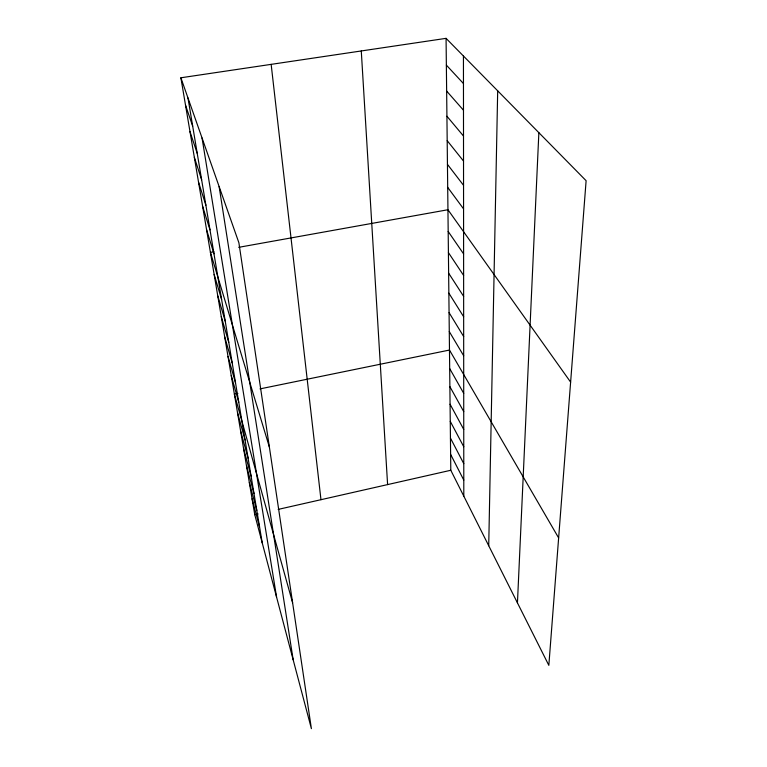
<?xml version="1.0" encoding="UTF-8"?>
<svg xmlns="http://www.w3.org/2000/svg" width="767" height="767" viewBox="0 0 767 767"><rect width="100%" height="100%" fill="white"/><g stroke="black" fill="none" stroke-linecap="round" stroke-linejoin="round"><path stroke-width="1.15" d="M488.723 545.74L497.687 90.822M517.447 602.891L538.865 132.681M446.068 38.35L450.795 470.267L548.836 665.344L586.113 180.705L446.068 38.35L180.887 77.783L238.901 242.813L311.392 728.65L254.769 514.715L258.105 513.957M278.162 509.403L450.795 470.267M237.875 393.423L234.376 394.142L292.601 602.728M260.013 388.888L449.481 350.049L558.635 537.907M213.955 251.777L210.417 252.41L269.37 447.036M238.7 247.329L447.947 209.736L570.619 382.119M446.365 65.118L463.46 83.545M446.643 91.072L463.479 110.208M446.921 116.239L463.508 136.037M447.19 140.658L463.527 161.06M447.449 164.359L463.546 185.326M447.698 187.378L463.565 208.873M448.177 231.471L463.604 253.896M448.417 252.602L463.623 275.449M448.637 273.157L463.642 296.378M448.858 293.157L463.651 316.733M449.069 312.629L463.671 336.531M449.28 331.584L463.69 355.783M449.683 368.582L463.719 393.327M449.874 386.626L463.738 411.611M450.066 404.219L463.747 429.415M450.258 421.361L463.767 446.758M450.44 438.072L463.776 463.651M450.613 454.371L463.795 480.113M185.518 105.175L192.68 126.152M189.995 131.684L197.224 153.381M194.339 157.35L201.625 179.727M198.548 182.23L205.882 205.211M202.622 206.342L209.995 229.889M206.572 229.726L213.983 253.8M214.137 274.433L221.596 299.427M217.751 295.832L225.239 321.22M221.27 316.608L228.767 342.379M224.683 336.809L232.19 362.916M228.01 356.444L235.527 382.858M231.231 375.552L238.758 402.253M237.53 412.78L245.056 439.97M240.598 430.91L248.115 458.33M243.58 448.57L251.097 476.173M246.485 465.751L253.992 493.536M249.323 482.501L256.811 510.438M252.075 498.809L259.553 526.891M180.887 77.783L254.769 514.715M187.982 97.975L262.228 542.911M202.057 138.012L276.571 597.081M219.122 186.563L293.167 659.783M271.154 64.361L320.97 499.701M361.276 50.958L387.603 484.6M463.441 56.001L463.805 496.163"/></g></svg>
